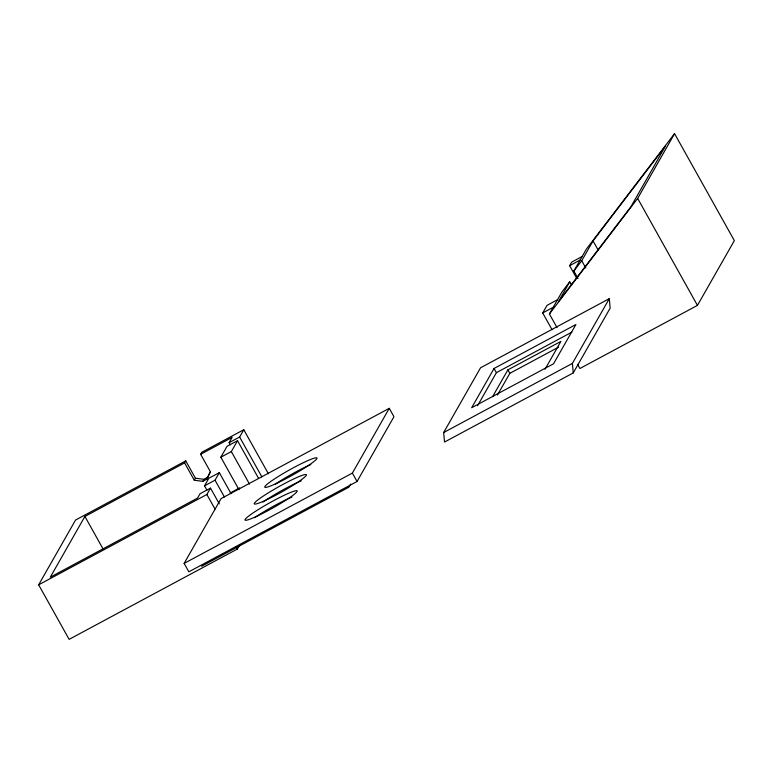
<?xml version="1.0" encoding="UTF-8"?>
<svg xmlns="http://www.w3.org/2000/svg" width="773" height="773" viewBox="0 0 773 773"><rect width="100%" height="100%" fill="white"/><g stroke="black" fill="none" stroke-linecap="round" stroke-linejoin="round"><path stroke-width="1.16" d="M210.44 471.791L207.831 477.231L203.966 479.308L195.443 478.226L185.752 460.882L184.602 462.901L194.294 480.255L202.806 481.328L206.681 479.25L210.333 471.636L200.642 454.292L201.792 452.273L243.785 429.73L268.405 473.781M239.746 544.859L237.359 549.033L69.135 639.358L38.65 584.813L75.551 520.045L185.752 460.882M184.602 462.901L84.895 516.441L50.303 577.16L197.54 498.102L200.014 493.763L210.507 488.121L219.3 503.861M194.294 480.255L195.443 478.226M202.806 481.328L203.966 479.308M206.681 479.25L207.831 477.231M206.874 490.024L204.536 485.821L208.836 478.274L219.329 472.641L231.05 493.618M239.002 489.724L220.836 457.21L227.03 446.33L237.533 440.697L258.636 478.458M230.296 444.765L229.127 442.668L232.132 437.383L200.642 454.292M38.65 584.813L206.874 494.498L210.507 488.121M204.536 485.821L215.029 480.188L219.329 472.641M220.836 457.21L231.33 451.577L237.533 440.697M229.127 442.668L239.62 437.035L243.785 429.73M184.138 563.411L221.039 498.643L389.273 408.328L393.959 416.715L357.058 481.482L188.834 571.807L184.138 563.411L352.372 473.095L389.273 408.328M350.681 484.053L348.884 487.193L201.656 566.242M443.654 432.542L480.555 367.774L609.298 298.658L610.148 308.156L573.247 372.924L444.514 442.05L443.654 432.542L572.387 363.426L609.298 298.658M494.044 368.479L471.675 407.729L553.545 363.774L575.914 324.515L494.044 368.479L496.382 372.673L477.55 405.728M492.575 396.713L507.871 369.871L560.879 341.415L544.994 369.291M552.038 329.646L542.704 312.949L547.042 305.345L557.536 299.702M576.629 278.212L569.633 265.69L571.662 262.124L582.156 256.491M497.454 395.022L509.813 373.34L558.579 347.154M557.033 327.607L549.41 313.973L561.855 292.117L569.74 281.797L571.479 284.908M577.962 278.396L573.866 271.052L586.311 249.206L674.558 133.642L734.35 240.625L697.449 305.393L579.895 368.508L577.547 364.315M569.74 281.797L558.444 301.625L630.932 206.71L665.524 145.981L593.036 240.905L581.74 260.733L573.866 271.052M549.41 313.973L637.657 198.41L674.558 133.642M569.633 265.69L580.127 260.047M542.704 312.949L553.197 307.316M230.161 492.99L239.688 487.869M496.382 372.673L571.875 332.139M637.657 198.41L697.449 305.393M593.036 240.905L598.244 250.23M581.74 260.733L585.799 267.989M507.871 369.871L509.813 373.34M352.372 473.095L357.058 481.482M239.62 437.035L261.892 476.893M231.33 451.577L249.505 484.091M215.029 480.188L224.412 496.971M206.874 494.498L215.087 509.175M236.19 546.936L237.359 549.033M84.895 516.441L103.07 548.956M572.387 363.426L573.247 372.924M275.246 484.198A29.857 3.015 -29.2 0 1 310.804 464.544M262.946 502.112A29.857 3.015 -29.2 0 1 301.151 480.864M254.568 517.707A29.857 3.015 -29.2 0 1 291.933 497.049M278.106 482.642A29.857 3.015 -29.2 0 0 316.998 458.147A29.857 3.015 -29.2 0 0 277.584 476.951A29.857 3.015 -29.2 0 0 278.106 482.642M267.545 499.348A29.857 3.015 -29.2 0 0 306.437 474.854A29.857 3.015 -29.2 0 0 267.033 493.657A29.857 3.015 -29.2 0 0 267.545 499.348M258.317 515.543A29.857 3.015 -29.2 0 0 297.209 491.048A29.857 3.015 -29.2 0 0 257.805 509.851A29.857 3.015 -29.2 0 0 258.317 515.543"/></g></svg>
